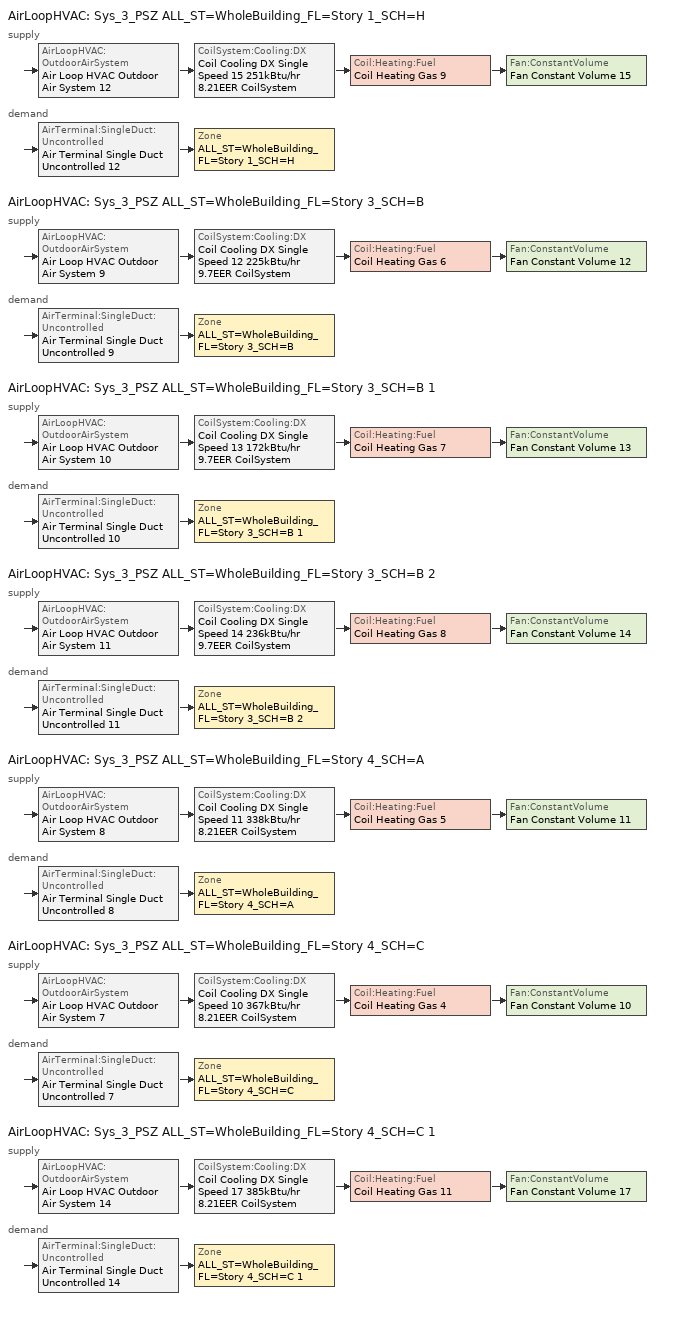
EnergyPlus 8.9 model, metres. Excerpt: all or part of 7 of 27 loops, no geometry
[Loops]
AirLoopHVAC 'Sys_3_PSZ ALL_ST=WholeBuilding_FL=Story 1_SCH=H'
 supply: AirLoopHVAC:OutdoorAirSystem 'Air Loop HVAC Outdoor Air System 12' > CoilSystem:Cooling:DX 'Coil Cooling DX Single Speed 15 251kBtu/hr 8.21EER CoilSystem' > Coil:Heating:Fuel 'Coil Heating Gas 9' > Fan:ConstantVolume 'Fan Constant Volume 15'
 demand: AirTerminal:SingleDuct:Uncontrolled 'Air Terminal Single Duct Uncontrolled 12' > Zone 'ALL_ST=WholeBuilding_FL=Story 1_SCH=H'
AirLoopHVAC 'Sys_3_PSZ ALL_ST=WholeBuilding_FL=Story 3_SCH=B'
 supply: AirLoopHVAC:OutdoorAirSystem 'Air Loop HVAC Outdoor Air System 9' > CoilSystem:Cooling:DX 'Coil Cooling DX Single Speed 12 225kBtu/hr 9.7EER CoilSystem' > Coil:Heating:Fuel 'Coil Heating Gas 6' > Fan:ConstantVolume 'Fan Constant Volume 12'
 demand: AirTerminal:SingleDuct:Uncontrolled 'Air Terminal Single Duct Uncontrolled 9' > Zone 'ALL_ST=WholeBuilding_FL=Story 3_SCH=B'
AirLoopHVAC 'Sys_3_PSZ ALL_ST=WholeBuilding_FL=Story 3_SCH=B 1'
 supply: AirLoopHVAC:OutdoorAirSystem 'Air Loop HVAC Outdoor Air System 10' > CoilSystem:Cooling:DX 'Coil Cooling DX Single Speed 13 172kBtu/hr 9.7EER CoilSystem' > Coil:Heating:Fuel 'Coil Heating Gas 7' > Fan:ConstantVolume 'Fan Constant Volume 13'
 demand: AirTerminal:SingleDuct:Uncontrolled 'Air Terminal Single Duct Uncontrolled 10' > Zone 'ALL_ST=WholeBuilding_FL=Story 3_SCH=B 1'
AirLoopHVAC 'Sys_3_PSZ ALL_ST=WholeBuilding_FL=Story 3_SCH=B 2'
 supply: AirLoopHVAC:OutdoorAirSystem 'Air Loop HVAC Outdoor Air System 11' > CoilSystem:Cooling:DX 'Coil Cooling DX Single Speed 14 236kBtu/hr 9.7EER CoilSystem' > Coil:Heating:Fuel 'Coil Heating Gas 8' > Fan:ConstantVolume 'Fan Constant Volume 14'
 demand: AirTerminal:SingleDuct:Uncontrolled 'Air Terminal Single Duct Uncontrolled 11' > Zone 'ALL_ST=WholeBuilding_FL=Story 3_SCH=B 2'
AirLoopHVAC 'Sys_3_PSZ ALL_ST=WholeBuilding_FL=Story 4_SCH=A'
 supply: AirLoopHVAC:OutdoorAirSystem 'Air Loop HVAC Outdoor Air System 8' > CoilSystem:Cooling:DX 'Coil Cooling DX Single Speed 11 338kBtu/hr 8.21EER CoilSystem' > Coil:Heating:Fuel 'Coil Heating Gas 5' > Fan:ConstantVolume 'Fan Constant Volume 11'
 demand: AirTerminal:SingleDuct:Uncontrolled 'Air Terminal Single Duct Uncontrolled 8' > Zone 'ALL_ST=WholeBuilding_FL=Story 4_SCH=A'
AirLoopHVAC 'Sys_3_PSZ ALL_ST=WholeBuilding_FL=Story 4_SCH=C'
 supply: AirLoopHVAC:OutdoorAirSystem 'Air Loop HVAC Outdoor Air System 7' > CoilSystem:Cooling:DX 'Coil Cooling DX Single Speed 10 367kBtu/hr 8.21EER CoilSystem' > Coil:Heating:Fuel 'Coil Heating Gas 4' > Fan:ConstantVolume 'Fan Constant Volume 10'
 demand: AirTerminal:SingleDuct:Uncontrolled 'Air Terminal Single Duct Uncontrolled 7' > Zone 'ALL_ST=WholeBuilding_FL=Story 4_SCH=C'
AirLoopHVAC 'Sys_3_PSZ ALL_ST=WholeBuilding_FL=Story 4_SCH=C 1'
 supply: AirLoopHVAC:OutdoorAirSystem 'Air Loop HVAC Outdoor Air System 14' > CoilSystem:Cooling:DX 'Coil Cooling DX Single Speed 17 385kBtu/hr 8.21EER CoilSystem' > Coil:Heating:Fuel 'Coil Heating Gas 11' > Fan:ConstantVolume 'Fan Constant Volume 17'
 demand: AirTerminal:SingleDuct:Uncontrolled 'Air Terminal Single Duct Uncontrolled 14' > Zone 'ALL_ST=WholeBuilding_FL=Story 4_SCH=C 1'
[ZoneControl:Thermostat] Control Object Type 1=ThermostatSetpoint:DualSetpoint
Name | Zone or ZoneList | Control Type Schedule | Control Name 1
ALL_ST=WholeBuilding_FL=Story 1_SCH=H Thermostat | ALL_ST=WholeBuilding_FL=Story 1_SCH=H | ALL_ST=WholeBuilding_FL=Story 1_SCH=H Thermostat Schedule | Hospital WholeBuilding Thermostat 3
ALL_ST=WholeBuilding_FL=Story 3_SCH=B Thermostat | ALL_ST=WholeBuilding_FL=Story 3_SCH=B | ALL_ST=WholeBuilding_FL=Story 3_SCH=B Thermostat Schedule | Dining - bar/lounge WholeBuilding Thermostat 3
ALL_ST=WholeBuilding_FL=Story 3_SCH=B 1 Thermostat | ALL_ST=WholeBuilding_FL=Story 3_SCH=B 1 | ALL_ST=WholeBuilding_FL=Story 3_SCH=B 1 Thermostat Schedule | Dining - cafeteria WholeBuilding Thermostat 3
ALL_ST=WholeBuilding_FL=Story 3_SCH=B 2 Thermostat | ALL_ST=WholeBuilding_FL=Story 3_SCH=B 2 | ALL_ST=WholeBuilding_FL=Story 3_SCH=B 2 Thermostat Schedule | Dining - family WholeBuilding Thermostat 3
ALL_ST=WholeBuilding_FL=Story 4_SCH=A Thermostat | ALL_ST=WholeBuilding_FL=Story 4_SCH=A | ALL_ST=WholeBuilding_FL=Story 4_SCH=A Thermostat Schedule | Courthouse WholeBuilding Thermostat 3
ALL_ST=WholeBuilding_FL=Story 4_SCH=C Thermostat | ALL_ST=WholeBuilding_FL=Story 4_SCH=C | ALL_ST=WholeBuilding_FL=Story 4_SCH=C Thermostat Schedule | Convention centre WholeBuilding Thermostat 3
ALL_ST=WholeBuilding_FL=Story 4_SCH=C 1 Thermostat | ALL_ST=WholeBuilding_FL=Story 4_SCH=C 1 | ALL_ST=WholeBuilding_FL=Story 4_SCH=C 1 Thermostat Schedule | Motion picture theatre WholeBuilding Thermostat 3
[ThermostatSetpoint:DualSetpoint]
Name | Heating Setpoint Temperature Schedule | Cooling Setpoint Temperature Schedule
Hospital WholeBuilding Thermostat 3 | NECB-H-Thermostat Setpoint-Heating | NECB-H-Thermostat Setpoint-Cooling
Dining - bar/lounge WholeBuilding Thermostat 3; Dining - cafeteria WholeBuilding Thermostat 3; Dining - family WholeBuilding Thermostat 3 | NECB-B-Thermostat Setpoint-Heating | NECB-B-Thermostat Setpoint-Cooling
Courthouse WholeBuilding Thermostat 3 | NECB-A-Thermostat Setpoint-Heating | NECB-A-Thermostat Setpoint-Cooling
Convention centre WholeBuilding Thermostat 3; Motion picture theatre WholeBuilding Thermostat 3 | NECB-C-Thermostat Setpoint-Heating | NECB-C-Thermostat Setpoint-Cooling
[Zone equipment]
ALL_ST=WholeBuilding_FL=Story 1_SCH=H: Air Terminal Single Duct Uncontrolled 12, Zone HVAC Baseboard Convective Water 12
ALL_ST=WholeBuilding_FL=Story 3_SCH=B: Air Terminal Single Duct Uncontrolled 9, Zone HVAC Baseboard Convective Water 9
ALL_ST=WholeBuilding_FL=Story 3_SCH=B 1: Air Terminal Single Duct Uncontrolled 10, Zone HVAC Baseboard Convective Water 10
ALL_ST=WholeBuilding_FL=Story 3_SCH=B 2: Air Terminal Single Duct Uncontrolled 11, Zone HVAC Baseboard Convective Water 11
ALL_ST=WholeBuilding_FL=Story 4_SCH=A: Air Terminal Single Duct Uncontrolled 8, Zone HVAC Baseboard Convective Water 8
ALL_ST=WholeBuilding_FL=Story 4_SCH=C: Air Terminal Single Duct Uncontrolled 7, Zone HVAC Baseboard Convective Water 7
ALL_ST=WholeBuilding_FL=Story 4_SCH=C 1: Air Terminal Single Duct Uncontrolled 14, Zone HVAC Baseboard Convective Water 14
[Sizing:Zone] Zone Cooling Design Supply Air Temperature Input Method=SupplyAirTemperature; Zone Cooling Design Supply Air Temperature {C}=13; Zone Cooling Design Supply Air Temperature Difference {deltaC}=11.11; Zone Heating Design Supply Air Temperature Input Method=SupplyAirTemperature; Zone Heating Design Supply Air Temperature {C}=43; Zone Heating Design Supply Air Temperature Difference {deltaC}=11.11; Zone Cooling Design Supply Air Humidity Ratio {kgWater/kgDryAir}=0.0085; Zone Heating Design Supply Air Humidity Ratio {kgWater/kgDryAir}=0.008; Zone Heating Sizing Factor=1.3; Zone Cooling Sizing Factor=1.1; Cooling Design Air Flow Method=DesignDay; Cooling Design Air Flow Rate {m3/s}=0; Cooling Minimum Air Flow per Zone Floor Area {m3/s-m2}=0.000762; Cooling Minimum Air Flow {m3/s}=0; Cooling Minimum Air Flow Fraction=0; Heating Design Air Flow Method=DesignDay; Heating Design Air Flow Rate {m3/s}=0; Heating Maximum Air Flow per Zone Floor Area {m3/s-m2}=0.002032; Heating Maximum Air Flow {m3/s}=0.141576; Heating Maximum Air Flow Fraction=0.3; Account for Dedicated Outdoor Air System=No
Name | Design Specification Outdoor Air Object | Design Specification Zone Air Distribution Object
ALL_ST=WholeBuilding_FL=Story 1_SCH=H | Hospital WholeBuilding Ventilation | ALL_ST=WholeBuilding_FL=Story 1_SCH=H Design Spec Zone Air Dist
ALL_ST=WholeBuilding_FL=Story 3_SCH=B | Dining - bar/lounge WholeBuilding Ventilation | ALL_ST=WholeBuilding_FL=Story 3_SCH=B Design Spec Zone Air Dist
ALL_ST=WholeBuilding_FL=Story 3_SCH=B 1 | Dining - cafeteria WholeBuilding Ventilation | ALL_ST=WholeBuilding_FL=Story 3_SCH=B 1 Design Spec Zone Air Dist
ALL_ST=WholeBuilding_FL=Story 3_SCH=B 2 | Dining - family WholeBuilding Ventilation | ALL_ST=WholeBuilding_FL=Story 3_SCH=B 2 Design Spec Zone Air Dist
ALL_ST=WholeBuilding_FL=Story 4_SCH=A | Courthouse WholeBuilding Ventilation | ALL_ST=WholeBuilding_FL=Story 4_SCH=A Design Spec Zone Air Dist
ALL_ST=WholeBuilding_FL=Story 4_SCH=C | Convention centre WholeBuilding Ventilation | ALL_ST=WholeBuilding_FL=Story 4_SCH=C Design Spec Zone Air Dist
ALL_ST=WholeBuilding_FL=Story 4_SCH=C 1 | Motion picture theatre WholeBuilding Ventilation | ALL_ST=WholeBuilding_FL=Story 4_SCH=C 1 Design Spec Zone Air Dist
[DesignSpecification:ZoneAirDistribution] Zone Air Distribution Effectiveness in Cooling Mode=1; Zone Air Distribution Effectiveness in Heating Mode=1
ALL_ST=WholeBuilding_FL=Story 1_SCH=H Design Spec Zone Air Dist; ALL_ST=WholeBuilding_FL=Story 3_SCH=B Design Spec Zone Air Dist; ALL_ST=WholeBuilding_FL=Story 3_SCH=B 1 Design Spec Zone Air Dist; ALL_ST=WholeBuilding_FL=Story 3_SCH=B 2 Design Spec Zone Air Dist; ALL_ST=WholeBuilding_FL=Story 4_SCH=A Design Spec Zone Air Dist; ALL_ST=WholeBuilding_FL=Story 4_SCH=C Design Spec Zone Air Dist; ALL_ST=WholeBuilding_FL=Story 4_SCH=C 1 Design Spec Zone Air Dist
[Controller:MechanicalVentilation] Demand Controlled Ventilation=No; System Outdoor Air Method=ZoneSum
Name | Availability Schedule | Zone Name 1 | Design Specification Outdoor Air Object Name 1 | Design Specification Zone Air Distribution Object Name 1
Controller Mechanical Ventilation 12 | Sys_3_PSZ ALL_ST=WholeBuilding_FL=Story 1_SCH=H Occ Sch | ALL_ST=WholeBuilding_FL=Story 1_SCH=H | Hospital WholeBuilding Ventilation | ALL_ST=WholeBuilding_FL=Story 1_SCH=H Design Spec Zone Air Dist
Controller Mechanical Ventilation 9 | Sys_3_PSZ ALL_ST=WholeBuilding_FL=Story 3_SCH=B Occ Sch | ALL_ST=WholeBuilding_FL=Story 3_SCH=B | Dining - bar/lounge WholeBuilding Ventilation | ALL_ST=WholeBuilding_FL=Story 3_SCH=B Design Spec Zone Air Dist
Controller Mechanical Ventilation 10 | Sys_3_PSZ ALL_ST=WholeBuilding_FL=Story 3_SCH=B 1 Occ Sch | ALL_ST=WholeBuilding_FL=Story 3_SCH=B 1 | Dining - cafeteria WholeBuilding Ventilation | ALL_ST=WholeBuilding_FL=Story 3_SCH=B 1 Design Spec Zone Air Dist
Controller Mechanical Ventilation 11 | Sys_3_PSZ ALL_ST=WholeBuilding_FL=Story 3_SCH=B 2 Occ Sch | ALL_ST=WholeBuilding_FL=Story 3_SCH=B 2 | Dining - family WholeBuilding Ventilation | ALL_ST=WholeBuilding_FL=Story 3_SCH=B 2 Design Spec Zone Air Dist
Controller Mechanical Ventilation 8 | Sys_3_PSZ ALL_ST=WholeBuilding_FL=Story 4_SCH=A Occ Sch | ALL_ST=WholeBuilding_FL=Story 4_SCH=A | Courthouse WholeBuilding Ventilation | ALL_ST=WholeBuilding_FL=Story 4_SCH=A Design Spec Zone Air Dist
Controller Mechanical Ventilation 7 | Sys_3_PSZ ALL_ST=WholeBuilding_FL=Story 4_SCH=C Occ Sch | ALL_ST=WholeBuilding_FL=Story 4_SCH=C | Convention centre WholeBuilding Ventilation | ALL_ST=WholeBuilding_FL=Story 4_SCH=C Design Spec Zone Air Dist
Controller Mechanical Ventilation 14 | Sys_3_PSZ ALL_ST=WholeBuilding_FL=Story 4_SCH=C 1 Occ Sch | ALL_ST=WholeBuilding_FL=Story 4_SCH=C 1 | Motion picture theatre WholeBuilding Ventilation | ALL_ST=WholeBuilding_FL=Story 4_SCH=C 1 Design Spec Zone Air Dist
[DesignSpecification:OutdoorAir] Outdoor Air Method=Sum; Outdoor Air Flow per Person {m3/s-person}=0; Outdoor Air Flow per Zone {m3/s}=0; Outdoor Air Flow Air Changes per Hour {1/hr}=0
Name | Outdoor Air Flow per Zone Floor Area {m3/s-m2}
Hospital WholeBuilding Ventilation | 0.002286
Dining - bar/lounge WholeBuilding Ventilation; Dining - cafeteria WholeBuilding Ventilation; Dining - family WholeBuilding Ventilation | 0.00127
Courthouse WholeBuilding Ventilation | 0.00046228
Convention centre WholeBuilding Ventilation | 0.00074676
Motion picture theatre WholeBuilding Ventilation | 0.00059944
[AirTerminal:SingleDuct:Uncontrolled] Availability Schedule=Always On Discrete; Maximum Air Flow Rate {m3/s}=AutoSize
Air Terminal Single Duct Uncontrolled 12; Air Terminal Single Duct Uncontrolled 9; Air Terminal Single Duct Uncontrolled 10; Air Terminal Single Duct Uncontrolled 11; Air Terminal Single Duct Uncontrolled 8; Air Terminal Single Duct Uncontrolled 7; Air Terminal Single Duct Uncontrolled 14
[Fan:ConstantVolume] Fan Total Efficiency=0.39975; Pressure Rise {Pa}=640; Maximum Flow Rate {m3/s}=AutoSize; Motor Efficiency=0.615; Motor In Airstream Fraction=1
Name | Availability Schedule
Fan Constant Volume 15 | Sys_3_PSZ ALL_ST=WholeBuilding_FL=Story 1_SCH=H Occ Sch
Fan Constant Volume 12 | Sys_3_PSZ ALL_ST=WholeBuilding_FL=Story 3_SCH=B Occ Sch
Fan Constant Volume 13 | Sys_3_PSZ ALL_ST=WholeBuilding_FL=Story 3_SCH=B 1 Occ Sch
Fan Constant Volume 14 | Sys_3_PSZ ALL_ST=WholeBuilding_FL=Story 3_SCH=B 2 Occ Sch
Fan Constant Volume 11 | Sys_3_PSZ ALL_ST=WholeBuilding_FL=Story 4_SCH=A Occ Sch
Fan Constant Volume 10 | Sys_3_PSZ ALL_ST=WholeBuilding_FL=Story 4_SCH=C Occ Sch
Fan Constant Volume 17 | Sys_3_PSZ ALL_ST=WholeBuilding_FL=Story 4_SCH=C 1 Occ Sch
[Coil:Cooling:DX:SingleSpeed] Availability Schedule=Always On Discrete; Gross Rated Total Cooling Capacity {W}=Autosize; Gross Rated Sensible Heat Ratio=Autosize; Rated Air Flow Rate {m3/s}=Autosize; Rated Evaporator Fan Power Per Volume Flow Rate {W/(m3/s)}=773.3; Total Cooling Capacity Function of Temperature Curve=DXCOOL-NECB2011-REF-CAPFT; Total Cooling Capacity Function of Flow Fraction Curve=DXCOOL-NECB2011-REF-CAPFFLOW; Energy Input Ratio Function of Temperature Curve=DXCOOL-NECB2011-REF-COOLEIRFT; Energy Input Ratio Function of Flow Fraction Curve=DXCOOL-NECB2011-REF-COOLEIRFFLOW; Part Load Fraction Correlation Curve=DXCOOL-NECB2011-REF-COOLPLFFPLR; Condenser Type=AirCooled; Evaporative Condenser Effectiveness=0; Evaporative Condenser Air Flow Rate {m3/s}=Autosize; Evaporative Condenser Pump Rated Power Consumption {W}=Autosize; Crankcase Heater Capacity {W}=0; Maximum Outdoor Dry-Bulb Temperature for Crankcase Heater Operation {C}=0; Basin Heater Capacity {W/K}=0; Basin Heater Setpoint Temperature {C}=10
Name | Gross Rated Cooling COP {W/W}
Coil Cooling DX Single Speed 15 251kBtu/hr 8.21EER | 2.93626
Coil Cooling DX Single Speed 12 225kBtu/hr 9.7EER | 3.44969
Coil Cooling DX Single Speed 13 172kBtu/hr 9.7EER | 3.40944
Coil Cooling DX Single Speed 14 236kBtu/hr 9.7EER | 3.45843
Coil Cooling DX Single Speed 11 338kBtu/hr 8.21EER | 2.99281
Coil Cooling DX Single Speed 10 367kBtu/hr 8.21EER | 3.01106
Coil Cooling DX Single Speed 17 385kBtu/hr 8.21EER | 3.02301
[AirLoopHVAC] Design Supply Air Flow Rate {m3/s}=AutoSize
Sys_3_PSZ ALL_ST=WholeBuilding_FL=Story 1_SCH=H; Sys_3_PSZ ALL_ST=WholeBuilding_FL=Story 3_SCH=B; Sys_3_PSZ ALL_ST=WholeBuilding_FL=Story 3_SCH=B 1; Sys_3_PSZ ALL_ST=WholeBuilding_FL=Story 3_SCH=B 2; Sys_3_PSZ ALL_ST=WholeBuilding_FL=Story 4_SCH=A; Sys_3_PSZ ALL_ST=WholeBuilding_FL=Story 4_SCH=C; Sys_3_PSZ ALL_ST=WholeBuilding_FL=Story 4_SCH=C 1
[Sizing:System] Type of Load to Size On=Sensible; Design Outdoor Air Flow Rate {m3/s}=Autosize; Central Heating Maximum System Air Flow Ratio=1; Preheat Design Temperature {C}=7; Preheat Design Humidity Ratio {kgWater/kgDryAir}=0.008; Precool Design Temperature {C}=13; Precool Design Humidity Ratio {kgWater/kgDryAir}=0.008; Central Cooling Design Supply Air Temperature {C}=13; Central Heating Design Supply Air Temperature {C}=43; Type of Zone Sum to Use=NonCoincident; 100% Outdoor Air in Cooling=No; 100% Outdoor Air in Heating=No; Central Cooling Design Supply Air Humidity Ratio {kgWater/kgDryAir}=0.0085; Central Heating Design Supply Air Humidity Ratio {kgWater/kgDryAir}=0.008; Cooling Supply Air Flow Rate Method=DesignDay; Cooling Supply Air Flow Rate {m3/s}=0; Cooling Supply Air Flow Rate Per Floor Area {m3/s-m2}=0.00996765; Cooling Fraction of Autosized Cooling Supply Air Flow Rate=1; Cooling Supply Air Flow Rate Per Unit Cooling Capacity {m3/s-W}=3.94755e-05; Heating Supply Air Flow Rate Method=DesignDay; Heating Supply Air Flow Rate {m3/s}=0; Heating Supply Air Flow Rate Per Floor Area {m3/s-m2}=0.00996765; Heating Fraction of Autosized Heating Supply Air Flow Rate=1; Heating Fraction of Autosized Cooling Supply Air Flow Rate=1; Heating Supply Air Flow Rate Per Unit Heating Capacity {m3/s-W}=3.15882e-05; System Outdoor Air Method=ZoneSum; Zone Maximum Outdoor Air Fraction=1; Cooling Design Capacity Method=CoolingDesignCapacity; Cooling Design Capacity {W}=Autosize; Cooling Design Capacity Per Floor Area {W/m2}=234.7; Fraction of Autosized Cooling Design Capacity=1; Heating Design Capacity Method=HeatingDesignCapacity; Heating Design Capacity {W}=Autosize; Heating Design Capacity Per Floor Area {W/m2}=157; Fraction of Autosized Heating Design Capacity=1; Central Cooling Capacity Control Method=OnOff
Sys_3_PSZ ALL_ST=WholeBuilding_FL=Story 1_SCH=H; Sys_3_PSZ ALL_ST=WholeBuilding_FL=Story 3_SCH=B; Sys_3_PSZ ALL_ST=WholeBuilding_FL=Story 3_SCH=B 1; Sys_3_PSZ ALL_ST=WholeBuilding_FL=Story 3_SCH=B 2; Sys_3_PSZ ALL_ST=WholeBuilding_FL=Story 4_SCH=A; Sys_3_PSZ ALL_ST=WholeBuilding_FL=Story 4_SCH=C; Sys_3_PSZ ALL_ST=WholeBuilding_FL=Story 4_SCH=C 1
[Controller:OutdoorAir] Minimum Outdoor Air Flow Rate {m3/s}=Autosize; Maximum Outdoor Air Flow Rate {m3/s}=Autosize; Economizer Control Type=DifferentialEnthalpy; Economizer Control Action Type=ModulateFlow; Lockout Type=NoLockout; Minimum Limit Type=FixedMinimum; High Humidity Control=No; Control High Indoor Humidity Based on Outdoor Humidity Ratio=Yes
Name | Minimum Outdoor Air Schedule | Mechanical Ventilation Controller | Heat Recovery Bypass Control Type
Controller Outdoor Air 12 | Sys_3_PSZ ALL_ST=WholeBuilding_FL=Story 1_SCH=H Occ Sch | Controller Mechanical Ventilation 12 | BypassWhenOAFlowGreaterThanMinimum
Controller Outdoor Air 9 | Sys_3_PSZ ALL_ST=WholeBuilding_FL=Story 3_SCH=B Occ Sch | Controller Mechanical Ventilation 9 | BypassWhenOAFlowGreaterThanMinimum
Controller Outdoor Air 10 | Sys_3_PSZ ALL_ST=WholeBuilding_FL=Story 3_SCH=B 1 Occ Sch | Controller Mechanical Ventilation 10 | BypassWhenOAFlowGreaterThanMinimum
Controller Outdoor Air 11 | Sys_3_PSZ ALL_ST=WholeBuilding_FL=Story 3_SCH=B 2 Occ Sch | Controller Mechanical Ventilation 11 | BypassWhenOAFlowGreaterThanMinimum
Controller Outdoor Air 8 | Sys_3_PSZ ALL_ST=WholeBuilding_FL=Story 4_SCH=A Occ Sch | Controller Mechanical Ventilation 8 | BypassWhenWithinEconomizerLimits
Controller Outdoor Air 7 | Sys_3_PSZ ALL_ST=WholeBuilding_FL=Story 4_SCH=C Occ Sch | Controller Mechanical Ventilation 7 | BypassWhenWithinEconomizerLimits
Controller Outdoor Air 14 | Sys_3_PSZ ALL_ST=WholeBuilding_FL=Story 4_SCH=C 1 Occ Sch | Controller Mechanical Ventilation 14 | BypassWhenWithinEconomizerLimits
[SetpointManager:MixedAir] Control Variable=Temperature
Node 197 OS Default SPM; Node 196 OS Default SPM; Node 195 OS Default SPM; Node 158 OS Default SPM; Node 157 OS Default SPM; Node 156 OS Default SPM; Node 171 OS Default SPM; Node 170 OS Default SPM; Node 169 OS Default SPM; Node 184 OS Default SPM; Node 183 OS Default SPM; Node 182 OS Default SPM; Node 145 OS Default SPM; Node 144 OS Default SPM; Node 143 OS Default SPM; Node 132 OS Default SPM; Node 131 OS Default SPM; Node 130 OS Default SPM; Node 223 OS Default SPM; Node 222 OS Default SPM; Node 221 OS Default SPM
[CoilSystem:Cooling:DX] Availability Schedule=Always On Discrete
Name | Cooling Coil
Coil Cooling DX Single Speed 15 251kBtu/hr 8.21EER CoilSystem | Coil Cooling DX Single Speed 15 251kBtu/hr 8.21EER
Coil Cooling DX Single Speed 12 225kBtu/hr 9.7EER CoilSystem | Coil Cooling DX Single Speed 12 225kBtu/hr 9.7EER
Coil Cooling DX Single Speed 13 172kBtu/hr 9.7EER CoilSystem | Coil Cooling DX Single Speed 13 172kBtu/hr 9.7EER
Coil Cooling DX Single Speed 14 236kBtu/hr 9.7EER CoilSystem | Coil Cooling DX Single Speed 14 236kBtu/hr 9.7EER
Coil Cooling DX Single Speed 11 338kBtu/hr 8.21EER CoilSystem | Coil Cooling DX Single Speed 11 338kBtu/hr 8.21EER
Coil Cooling DX Single Speed 10 367kBtu/hr 8.21EER CoilSystem | Coil Cooling DX Single Speed 10 367kBtu/hr 8.21EER
Coil Cooling DX Single Speed 17 385kBtu/hr 8.21EER CoilSystem | Coil Cooling DX Single Speed 17 385kBtu/hr 8.21EER
[Coil:Heating:Fuel] Availability Schedule=Always On Discrete; Fuel Type=NaturalGas; Burner Efficiency=0.81; Nominal Capacity {W}=AutoSize; Parasitic Electric Load {W}=0; Part Load Fraction Correlation Curve=FURNACE-EFFPLR-NECB2011; Parasitic Fuel Load {W}=0
Coil Heating Gas 9; Coil Heating Gas 6; Coil Heating Gas 7; Coil Heating Gas 8; Coil Heating Gas 5; Coil Heating Gas 4; Coil Heating Gas 11
[SetpointManager:SingleZone:Reheat] Control Variable=Temperature; Minimum Supply Air Temperature {C}=13; Maximum Supply Air Temperature {C}=43
Name | Control Zone
Setpoint Manager Single Zone Reheat 9 | ALL_ST=WholeBuilding_FL=Story 1_SCH=H
Setpoint Manager Single Zone Reheat 6 | ALL_ST=WholeBuilding_FL=Story 3_SCH=B
Setpoint Manager Single Zone Reheat 7 | ALL_ST=WholeBuilding_FL=Story 3_SCH=B 1
Setpoint Manager Single Zone Reheat 8 | ALL_ST=WholeBuilding_FL=Story 3_SCH=B 2
Setpoint Manager Single Zone Reheat 5 | ALL_ST=WholeBuilding_FL=Story 4_SCH=A
Setpoint Manager Single Zone Reheat 4 | ALL_ST=WholeBuilding_FL=Story 4_SCH=C
Setpoint Manager Single Zone Reheat 11 | ALL_ST=WholeBuilding_FL=Story 4_SCH=C 1
[HeatExchanger:AirToAir:SensibleAndLatent] Availability Schedule=Always On Discrete; Nominal Supply Air Flow Rate {m3/s}=Autosize; Sensible Effectiveness at 100% Heating Air Flow=0.5; Latent Effectiveness at 100% Heating Air Flow=0.5; Sensible Effectiveness at 75% Heating Air Flow=0.5; Latent Effectiveness at 75% Heating Air Flow=0.5; Sensible Effectiveness at 100% Cooling Air Flow=0.5; Latent Effectiveness at 100% Cooling Air Flow=0.5; Sensible Effectiveness at 75% Cooling Air Flow=0.5; Latent Effectiveness at 75% Cooling Air Flow=0.5; Supply Air Outlet Temperature Control=Yes; Heat Exchanger Type=Rotary; Frost Control Type=ExhaustOnly; Threshold Temperature {C}=-23.3; Initial Defrost Time Fraction=0.167; Rate of Defrost Time Fraction Increase {1/K}=1.44; Economizer Lockout=Yes
Name | Nominal Electric Power {W}
Sys_3_PSZ ALL_ST=WholeBuilding_FL=Story 1_SCH=H ERV | 3125.38
Sys_3_PSZ ALL_ST=WholeBuilding_FL=Story 3_SCH=B ERV | 2328.06
Sys_3_PSZ ALL_ST=WholeBuilding_FL=Story 3_SCH=B 1 ERV; Sys_3_PSZ ALL_ST=WholeBuilding_FL=Story 3_SCH=B 2 ERV | 1758.55
[SetpointManager:OutdoorAirPretreat] Control Variable=Temperature; Minimum Setpoint Temperature {C}=-99; Maximum Setpoint Temperature {C}=99; Minimum Setpoint Humidity Ratio {kgWater/kgDryAir}=1e-05; Maximum Setpoint Humidity Ratio {kgWater/kgDryAir}=1
Setpoint Manager Outdoor Air Pretreat 2; Setpoint Manager Outdoor Air Pretreat 3; Setpoint Manager Outdoor Air Pretreat 4; Setpoint Manager Outdoor Air Pretreat 5
[Schedule:Compact]
ALL_ST=WholeBuilding_FL=Story 1_SCH=H Thermostat Schedule; ALL_ST=WholeBuilding_FL=Story 3_SCH=B Thermostat Schedule; ALL_ST=WholeBuilding_FL=Story 3_SCH=B 1 Thermostat Schedule; ALL_ST=WholeBuilding_FL=Story 3_SCH=B 2 Thermostat Schedule; ALL_ST=WholeBuilding_FL=Story 4_SCH=A Thermostat Schedule; ALL_ST=WholeBuilding_FL=Story 4_SCH=C Thermostat Schedule; ALL_ST=WholeBuilding_FL=Story 4_SCH=C 1 Thermostat Schedule: Through: 12/31, For: AllDays, Until: 24:00, 4
[Schedule:Day:Interval]
NECB-A-Thermostat Setpoint-Heating Sun|Hol Day; NECB-A-Thermostat Setpoint-Heating Sat Day: No, 24:00, 18
NECB-A-Thermostat Setpoint-Heating Default|Wkdy Day; NECB-A-Thermostat Setpoint-Heating Default: No, 06:00, 18, 07:00, 20, 21:00, 22, 24:00, 18
NECB-A-Thermostat Setpoint-Cooling Sun|Hol Day; NECB-A-Thermostat Setpoint-Cooling Sat Day: No, 24:00, 35
NECB-A-Thermostat Setpoint-Cooling Default|Wkdy Day; NECB-A-Thermostat Setpoint-Cooling Default: No, 06:00, 35, 21:00, 24, 24:00, 35
NECB-B-Thermostat Setpoint-Heating Sun|Hol Day: No, 01:00, 18, 02:00, 22, 09:00, 18, 10:00, 20, 23:00, 22, 24:00, 18
NECB-B-Thermostat Setpoint-Heating Default|Wkdy Day; NECB-B-Thermostat Setpoint-Heating Sat Day; NECB-B-Thermostat Setpoint-Heating Default: No, 02:00, 22, 08:00, 18, 09:00, 20, 24:00, 22
NECB-B-Thermostat Setpoint-Cooling Sun|Hol Day: No, 09:00, 35, 23:00, 24, 24:00, 35
NECB-B-Thermostat Setpoint-Cooling Default|Wkdy Day; NECB-B-Thermostat Setpoint-Cooling Sat Day; NECB-B-Thermostat Setpoint-Cooling Default: No, 01:00, 24, 08:00, 35, 24:00, 24
NECB-C-Thermostat Setpoint-Heating Sun|Hol Day: No, 09:00, 18, 10:00, 20, 19:00, 22, 24:00, 18
NECB-C-Thermostat Setpoint-Heating Default|Wkdy Day; NECB-C-Thermostat Setpoint-Heating Sat Day; NECB-C-Thermostat Setpoint-Heating Default: No, 07:00, 18, 08:00, 20, 21:00, 22, 24:00, 18
NECB-C-Thermostat Setpoint-Cooling Sun|Hol Day: No, 09:00, 35, 19:00, 24, 24:00, 35
NECB-C-Thermostat Setpoint-Cooling Default|Wkdy Day; NECB-C-Thermostat Setpoint-Cooling Sat Day; NECB-C-Thermostat Setpoint-Cooling Default: No, 07:00, 35, 21:00, 24, 24:00, 35
NECB-H-Thermostat Setpoint-Heating Sun|Hol Day; NECB-H-Thermostat Setpoint-Heating Default|Wkdy Day; NECB-H-Thermostat Setpoint-Heating Sat Day; NECB-H-Thermostat Setpoint-Heating Default: No, 01:00, 22, 07:00, 18, 08:00, 20, 24:00, 22
NECB-H-Thermostat Setpoint-Cooling Sun|Hol Day; NECB-H-Thermostat Setpoint-Cooling Default|Wkdy Day; NECB-H-Thermostat Setpoint-Cooling Sat Day; NECB-H-Thermostat Setpoint-Cooling Default: No, 24:00, 24
Sys_3_PSZ ALL_ST=WholeBuilding_FL=Story 1_SCH=H Occ Sch Sunday; Sys_3_PSZ ALL_ST=WholeBuilding_FL=Story 1_SCH=H Occ Sch Monday; Sys_3_PSZ ALL_ST=WholeBuilding_FL=Story 1_SCH=H Occ Sch Tuesday; Sys_3_PSZ ALL_ST=WholeBuilding_FL=Story 1_SCH=H Occ Sch Wednesday; Sys_3_PSZ ALL_ST=WholeBuilding_FL=Story 1_SCH=H Occ Sch Thursday; Sys_3_PSZ ALL_ST=WholeBuilding_FL=Story 1_SCH=H Occ Sch Friday; Sys_3_PSZ ALL_ST=WholeBuilding_FL=Story 1_SCH=H Occ Sch Saturday; Sys_3_PSZ ALL_ST=WholeBuilding_FL=Story 1_SCH=H Occ Sch Default; Sys_3_PSZ ALL_ST=WholeBuilding_FL=Story 1_SCH=H Occ Sch Summer Design Day; Sys_3_PSZ ALL_ST=WholeBuilding_FL=Story 1_SCH=H Occ Sch Winter Design Day; Sys_3_PSZ ALL_ST=WholeBuilding_FL=Story 3_SCH=B Occ Sch Default; Sys_3_PSZ ALL_ST=WholeBuilding_FL=Story 3_SCH=B Occ Sch Summer Design Day; Sys_3_PSZ ALL_ST=WholeBuilding_FL=Story 3_SCH=B Occ Sch Winter Design Day; Sys_3_PSZ ALL_ST=WholeBuilding_FL=Story 3_SCH=B 1 Occ Sch Default; Sys_3_PSZ ALL_ST=WholeBuilding_FL=Story 3_SCH=B 1 Occ Sch Summer Design Day; Sys_3_PSZ ALL_ST=WholeBuilding_FL=Story 3_SCH=B 1 Occ Sch Winter Design Day; Sys_3_PSZ ALL_ST=WholeBuilding_FL=Story 3_SCH=B 2 Occ Sch Default; Sys_3_PSZ ALL_ST=WholeBuilding_FL=Story 3_SCH=B 2 Occ Sch Summer Design Day; Sys_3_PSZ ALL_ST=WholeBuilding_FL=Story 3_SCH=B 2 Occ Sch Winter Design Day; Sys_3_PSZ ALL_ST=WholeBuilding_FL=Story 4_SCH=A Occ Sch Default; Sys_3_PSZ ALL_ST=WholeBuilding_FL=Story 4_SCH=A Occ Sch Summer Design Day; Sys_3_PSZ ALL_ST=WholeBuilding_FL=Story 4_SCH=A Occ Sch Winter Design Day; Sys_3_PSZ ALL_ST=WholeBuilding_FL=Story 4_SCH=C Occ Sch Default; Sys_3_PSZ ALL_ST=WholeBuilding_FL=Story 4_SCH=C Occ Sch Summer Design Day; Sys_3_PSZ ALL_ST=WholeBuilding_FL=Story 4_SCH=C Occ Sch Winter Design Day; Sys_3_PSZ ALL_ST=WholeBuilding_FL=Story 4_SCH=C 1 Occ Sch Default; Sys_3_PSZ ALL_ST=WholeBuilding_FL=Story 4_SCH=C 1 Occ Sch Summer Design Day; Sys_3_PSZ ALL_ST=WholeBuilding_FL=Story 4_SCH=C 1 Occ Sch Winter Design Day: No, 24:00, 1
Sys_3_PSZ ALL_ST=WholeBuilding_FL=Story 3_SCH=B Occ Sch Sunday; Sys_3_PSZ ALL_ST=WholeBuilding_FL=Story 3_SCH=B 1 Occ Sch Sunday; Sys_3_PSZ ALL_ST=WholeBuilding_FL=Story 3_SCH=B 2 Occ Sch Sunday: No, 01:00, 0, 02:00, 1, 11:00, 0, 23:00, 1, 24:00, 0
Sys_3_PSZ ALL_ST=WholeBuilding_FL=Story 3_SCH=B Occ Sch Monday; Sys_3_PSZ ALL_ST=WholeBuilding_FL=Story 3_SCH=B Occ Sch Tuesday; Sys_3_PSZ ALL_ST=WholeBuilding_FL=Story 3_SCH=B Occ Sch Wednesday; Sys_3_PSZ ALL_ST=WholeBuilding_FL=Story 3_SCH=B Occ Sch Thursday; Sys_3_PSZ ALL_ST=WholeBuilding_FL=Story 3_SCH=B Occ Sch Friday; Sys_3_PSZ ALL_ST=WholeBuilding_FL=Story 3_SCH=B 1 Occ Sch Monday; Sys_3_PSZ ALL_ST=WholeBuilding_FL=Story 3_SCH=B 1 Occ Sch Tuesday; Sys_3_PSZ ALL_ST=WholeBuilding_FL=Story 3_SCH=B 1 Occ Sch Wednesday; Sys_3_PSZ ALL_ST=WholeBuilding_FL=Story 3_SCH=B 1 Occ Sch Thursday; Sys_3_PSZ ALL_ST=WholeBuilding_FL=Story 3_SCH=B 1 Occ Sch Friday; Sys_3_PSZ ALL_ST=WholeBuilding_FL=Story 3_SCH=B 2 Occ Sch Monday; Sys_3_PSZ ALL_ST=WholeBuilding_FL=Story 3_SCH=B 2 Occ Sch Tuesday; Sys_3_PSZ ALL_ST=WholeBuilding_FL=Story 3_SCH=B 2 Occ Sch Wednesday; Sys_3_PSZ ALL_ST=WholeBuilding_FL=Story 3_SCH=B 2 Occ Sch Thursday; Sys_3_PSZ ALL_ST=WholeBuilding_FL=Story 3_SCH=B 2 Occ Sch Friday: No, 01:00, 1, 10:00, 0, 24:00, 1
Sys_3_PSZ ALL_ST=WholeBuilding_FL=Story 3_SCH=B Occ Sch Saturday; Sys_3_PSZ ALL_ST=WholeBuilding_FL=Story 3_SCH=B 1 Occ Sch Saturday; Sys_3_PSZ ALL_ST=WholeBuilding_FL=Story 3_SCH=B 2 Occ Sch Saturday: No, 02:00, 1, 10:00, 0, 24:00, 1
Sys_3_PSZ ALL_ST=WholeBuilding_FL=Story 4_SCH=A Occ Sch Sunday; Sys_3_PSZ ALL_ST=WholeBuilding_FL=Story 4_SCH=A Occ Sch Saturday: No, 24:00, 0
Sys_3_PSZ ALL_ST=WholeBuilding_FL=Story 4_SCH=A Occ Sch Monday; Sys_3_PSZ ALL_ST=WholeBuilding_FL=Story 4_SCH=A Occ Sch Tuesday; Sys_3_PSZ ALL_ST=WholeBuilding_FL=Story 4_SCH=A Occ Sch Wednesday; Sys_3_PSZ ALL_ST=WholeBuilding_FL=Story 4_SCH=A Occ Sch Thursday; Sys_3_PSZ ALL_ST=WholeBuilding_FL=Story 4_SCH=A Occ Sch Friday: No, 08:00, 0, 19:00, 1, 24:00, 0
Sys_3_PSZ ALL_ST=WholeBuilding_FL=Story 4_SCH=C Occ Sch Sunday; Sys_3_PSZ ALL_ST=WholeBuilding_FL=Story 4_SCH=C 1 Occ Sch Sunday: No, 11:00, 0, 19:00, 1, 24:00, 0
Sys_3_PSZ ALL_ST=WholeBuilding_FL=Story 4_SCH=C Occ Sch Monday; Sys_3_PSZ ALL_ST=WholeBuilding_FL=Story 4_SCH=C Occ Sch Tuesday; Sys_3_PSZ ALL_ST=WholeBuilding_FL=Story 4_SCH=C Occ Sch Wednesday; Sys_3_PSZ ALL_ST=WholeBuilding_FL=Story 4_SCH=C Occ Sch Thursday; Sys_3_PSZ ALL_ST=WholeBuilding_FL=Story 4_SCH=C Occ Sch Friday; Sys_3_PSZ ALL_ST=WholeBuilding_FL=Story 4_SCH=C Occ Sch Saturday; Sys_3_PSZ ALL_ST=WholeBuilding_FL=Story 4_SCH=C 1 Occ Sch Monday; Sys_3_PSZ ALL_ST=WholeBuilding_FL=Story 4_SCH=C 1 Occ Sch Tuesday; Sys_3_PSZ ALL_ST=WholeBuilding_FL=Story 4_SCH=C 1 Occ Sch Wednesday; Sys_3_PSZ ALL_ST=WholeBuilding_FL=Story 4_SCH=C 1 Occ Sch Thursday; Sys_3_PSZ ALL_ST=WholeBuilding_FL=Story 4_SCH=C 1 Occ Sch Friday; Sys_3_PSZ ALL_ST=WholeBuilding_FL=Story 4_SCH=C 1 Occ Sch Saturday: No, 09:00, 0, 21:00, 1, 24:00, 0
[Schedule:Week:Daily]
NECB-A-Thermostat Setpoint-Heating Week Rule - Jan1-Dec31: NECB-A-Thermostat Setpoint-Heating Sun|Hol Day, NECB-A-Thermostat Setpoint-Heating Default|Wkdy Day, NECB-A-Thermostat Setpoint-Heating Default|Wkdy Day, NECB-A-Thermostat Setpoint-Heating Default|Wkdy Day, NECB-A-Thermostat Setpoint-Heating Default|Wkdy Day, NECB-A-Thermostat Setpoint-Heating Default|Wkdy Day, NECB-A-Thermostat Setpoint-Heating Sat Day, NECB-A-Thermostat Setpoint-Heating Default, NECB-A-Thermostat Setpoint-Heating Default, NECB-A-Thermostat Setpoint-Heating Default, NECB-A-Thermostat Setpoint-Heating Default, NECB-A-Thermostat Setpoint-Heating Default
NECB-A-Thermostat Setpoint-Cooling Week Rule - Jan1-Dec31: NECB-A-Thermostat Setpoint-Cooling Sun|Hol Day, NECB-A-Thermostat Setpoint-Cooling Default|Wkdy Day, NECB-A-Thermostat Setpoint-Cooling Default|Wkdy Day, NECB-A-Thermostat Setpoint-Cooling Default|Wkdy Day, NECB-A-Thermostat Setpoint-Cooling Default|Wkdy Day, NECB-A-Thermostat Setpoint-Cooling Default|Wkdy Day, NECB-A-Thermostat Setpoint-Cooling Sat Day, NECB-A-Thermostat Setpoint-Cooling Default, NECB-A-Thermostat Setpoint-Cooling Default, NECB-A-Thermostat Setpoint-Cooling Default, NECB-A-Thermostat Setpoint-Cooling Default, NECB-A-Thermostat Setpoint-Cooling Default
NECB-B-Thermostat Setpoint-Heating Week Rule - Jan1-Dec31: NECB-B-Thermostat Setpoint-Heating Sun|Hol Day, NECB-B-Thermostat Setpoint-Heating Default|Wkdy Day, NECB-B-Thermostat Setpoint-Heating Default|Wkdy Day, NECB-B-Thermostat Setpoint-Heating Default|Wkdy Day, NECB-B-Thermostat Setpoint-Heating Default|Wkdy Day, NECB-B-Thermostat Setpoint-Heating Default|Wkdy Day, NECB-B-Thermostat Setpoint-Heating Sat Day, NECB-B-Thermostat Setpoint-Heating Default, NECB-B-Thermostat Setpoint-Heating Default, NECB-B-Thermostat Setpoint-Heating Default, NECB-B-Thermostat Setpoint-Heating Default, NECB-B-Thermostat Setpoint-Heating Default
NECB-B-Thermostat Setpoint-Cooling Week Rule - Jan1-Dec31: NECB-B-Thermostat Setpoint-Cooling Sun|Hol Day, NECB-B-Thermostat Setpoint-Cooling Default|Wkdy Day, NECB-B-Thermostat Setpoint-Cooling Default|Wkdy Day, NECB-B-Thermostat Setpoint-Cooling Default|Wkdy Day, NECB-B-Thermostat Setpoint-Cooling Default|Wkdy Day, NECB-B-Thermostat Setpoint-Cooling Default|Wkdy Day, NECB-B-Thermostat Setpoint-Cooling Sat Day, NECB-B-Thermostat Setpoint-Cooling Default, NECB-B-Thermostat Setpoint-Cooling Default, NECB-B-Thermostat Setpoint-Cooling Default, NECB-B-Thermostat Setpoint-Cooling Default, NECB-B-Thermostat Setpoint-Cooling Default
NECB-C-Thermostat Setpoint-Heating Week Rule - Jan1-Dec31: NECB-C-Thermostat Setpoint-Heating Sun|Hol Day, NECB-C-Thermostat Setpoint-Heating Default|Wkdy Day, NECB-C-Thermostat Setpoint-Heating Default|Wkdy Day, NECB-C-Thermostat Setpoint-Heating Default|Wkdy Day, NECB-C-Thermostat Setpoint-Heating Default|Wkdy Day, NECB-C-Thermostat Setpoint-Heating Default|Wkdy Day, NECB-C-Thermostat Setpoint-Heating Sat Day, NECB-C-Thermostat Setpoint-Heating Default, NECB-C-Thermostat Setpoint-Heating Default, NECB-C-Thermostat Setpoint-Heating Default, NECB-C-Thermostat Setpoint-Heating Default, NECB-C-Thermostat Setpoint-Heating Default
NECB-C-Thermostat Setpoint-Cooling Week Rule - Jan1-Dec31: NECB-C-Thermostat Setpoint-Cooling Sun|Hol Day, NECB-C-Thermostat Setpoint-Cooling Default|Wkdy Day, NECB-C-Thermostat Setpoint-Cooling Default|Wkdy Day, NECB-C-Thermostat Setpoint-Cooling Default|Wkdy Day, NECB-C-Thermostat Setpoint-Cooling Default|Wkdy Day, NECB-C-Thermostat Setpoint-Cooling Default|Wkdy Day, NECB-C-Thermostat Setpoint-Cooling Sat Day, NECB-C-Thermostat Setpoint-Cooling Default, NECB-C-Thermostat Setpoint-Cooling Default, NECB-C-Thermostat Setpoint-Cooling Default, NECB-C-Thermostat Setpoint-Cooling Default, NECB-C-Thermostat Setpoint-Cooling Default
NECB-H-Thermostat Setpoint-Heating Week Rule - Jan1-Dec31: NECB-H-Thermostat Setpoint-Heating Sun|Hol Day, NECB-H-Thermostat Setpoint-Heating Default|Wkdy Day, NECB-H-Thermostat Setpoint-Heating Default|Wkdy Day, NECB-H-Thermostat Setpoint-Heating Default|Wkdy Day, NECB-H-Thermostat Setpoint-Heating Default|Wkdy Day, NECB-H-Thermostat Setpoint-Heating Default|Wkdy Day, NECB-H-Thermostat Setpoint-Heating Sat Day, NECB-H-Thermostat Setpoint-Heating Default, NECB-H-Thermostat Setpoint-Heating Default, NECB-H-Thermostat Setpoint-Heating Default, NECB-H-Thermostat Setpoint-Heating Default, NECB-H-Thermostat Setpoint-Heating Default
NECB-H-Thermostat Setpoint-Cooling Week Rule - Jan1-Dec31: NECB-H-Thermostat Setpoint-Cooling Sun|Hol Day, NECB-H-Thermostat Setpoint-Cooling Default|Wkdy Day, NECB-H-Thermostat Setpoint-Cooling Default|Wkdy Day, NECB-H-Thermostat Setpoint-Cooling Default|Wkdy Day, NECB-H-Thermostat Setpoint-Cooling Default|Wkdy Day, NECB-H-Thermostat Setpoint-Cooling Default|Wkdy Day, NECB-H-Thermostat Setpoint-Cooling Sat Day, NECB-H-Thermostat Setpoint-Cooling Default, NECB-H-Thermostat Setpoint-Cooling Default, NECB-H-Thermostat Setpoint-Cooling Default, NECB-H-Thermostat Setpoint-Cooling Default, NECB-H-Thermostat Setpoint-Cooling Default
Sys_3_PSZ ALL_ST=WholeBuilding_FL=Story 1_SCH=H Occ Sch Week Rule - Jan1-Dec31: Sys_3_PSZ ALL_ST=WholeBuilding_FL=Story 1_SCH=H Occ Sch Sunday, Sys_3_PSZ ALL_ST=WholeBuilding_FL=Story 1_SCH=H Occ Sch Monday, Sys_3_PSZ ALL_ST=WholeBuilding_FL=Story 1_SCH=H Occ Sch Tuesday, Sys_3_PSZ ALL_ST=WholeBuilding_FL=Story 1_SCH=H Occ Sch Wednesday, Sys_3_PSZ ALL_ST=WholeBuilding_FL=Story 1_SCH=H Occ Sch Thursday, Sys_3_PSZ ALL_ST=WholeBuilding_FL=Story 1_SCH=H Occ Sch Friday, Sys_3_PSZ ALL_ST=WholeBuilding_FL=Story 1_SCH=H Occ Sch Saturday, Sys_3_PSZ ALL_ST=WholeBuilding_FL=Story 1_SCH=H Occ Sch Default, Sys_3_PSZ ALL_ST=WholeBuilding_FL=Story 1_SCH=H Occ Sch Summer Design Day, Sys_3_PSZ ALL_ST=WholeBuilding_FL=Story 1_SCH=H Occ Sch Winter Design Day, Sys_3_PSZ ALL_ST=WholeBuilding_FL=Story 1_SCH=H Occ Sch Default, Sys_3_PSZ ALL_ST=WholeBuilding_FL=Story 1_SCH=H Occ Sch Default
Sys_3_PSZ ALL_ST=WholeBuilding_FL=Story 3_SCH=B Occ Sch Week Rule - Jan1-Dec31: Sys_3_PSZ ALL_ST=WholeBuilding_FL=Story 3_SCH=B Occ Sch Sunday, Sys_3_PSZ ALL_ST=WholeBuilding_FL=Story 3_SCH=B Occ Sch Monday, Sys_3_PSZ ALL_ST=WholeBuilding_FL=Story 3_SCH=B Occ Sch Tuesday, Sys_3_PSZ ALL_ST=WholeBuilding_FL=Story 3_SCH=B Occ Sch Wednesday, Sys_3_PSZ ALL_ST=WholeBuilding_FL=Story 3_SCH=B Occ Sch Thursday, Sys_3_PSZ ALL_ST=WholeBuilding_FL=Story 3_SCH=B Occ Sch Friday, Sys_3_PSZ ALL_ST=WholeBuilding_FL=Story 3_SCH=B Occ Sch Saturday, Sys_3_PSZ ALL_ST=WholeBuilding_FL=Story 3_SCH=B Occ Sch Default, Sys_3_PSZ ALL_ST=WholeBuilding_FL=Story 3_SCH=B Occ Sch Summer Design Day, Sys_3_PSZ ALL_ST=WholeBuilding_FL=Story 3_SCH=B Occ Sch Winter Design Day, Sys_3_PSZ ALL_ST=WholeBuilding_FL=Story 3_SCH=B Occ Sch Default, Sys_3_PSZ ALL_ST=WholeBuilding_FL=Story 3_SCH=B Occ Sch Default
Sys_3_PSZ ALL_ST=WholeBuilding_FL=Story 3_SCH=B 1 Occ Sch Week Rule - Jan1-Dec31: Sys_3_PSZ ALL_ST=WholeBuilding_FL=Story 3_SCH=B 1 Occ Sch Sunday, Sys_3_PSZ ALL_ST=WholeBuilding_FL=Story 3_SCH=B 1 Occ Sch Monday, Sys_3_PSZ ALL_ST=WholeBuilding_FL=Story 3_SCH=B 1 Occ Sch Tuesday, Sys_3_PSZ ALL_ST=WholeBuilding_FL=Story 3_SCH=B 1 Occ Sch Wednesday, Sys_3_PSZ ALL_ST=WholeBuilding_FL=Story 3_SCH=B 1 Occ Sch Thursday, Sys_3_PSZ ALL_ST=WholeBuilding_FL=Story 3_SCH=B 1 Occ Sch Friday, Sys_3_PSZ ALL_ST=WholeBuilding_FL=Story 3_SCH=B 1 Occ Sch Saturday, Sys_3_PSZ ALL_ST=WholeBuilding_FL=Story 3_SCH=B 1 Occ Sch Default, Sys_3_PSZ ALL_ST=WholeBuilding_FL=Story 3_SCH=B 1 Occ Sch Summer Design Day, Sys_3_PSZ ALL_ST=WholeBuilding_FL=Story 3_SCH=B 1 Occ Sch Winter Design Day, Sys_3_PSZ ALL_ST=WholeBuilding_FL=Story 3_SCH=B 1 Occ Sch Default, Sys_3_PSZ ALL_ST=WholeBuilding_FL=Story 3_SCH=B 1 Occ Sch Default
Sys_3_PSZ ALL_ST=WholeBuilding_FL=Story 3_SCH=B 2 Occ Sch Week Rule - Jan1-Dec31: Sys_3_PSZ ALL_ST=WholeBuilding_FL=Story 3_SCH=B 2 Occ Sch Sunday, Sys_3_PSZ ALL_ST=WholeBuilding_FL=Story 3_SCH=B 2 Occ Sch Monday, Sys_3_PSZ ALL_ST=WholeBuilding_FL=Story 3_SCH=B 2 Occ Sch Tuesday, Sys_3_PSZ ALL_ST=WholeBuilding_FL=Story 3_SCH=B 2 Occ Sch Wednesday, Sys_3_PSZ ALL_ST=WholeBuilding_FL=Story 3_SCH=B 2 Occ Sch Thursday, Sys_3_PSZ ALL_ST=WholeBuilding_FL=Story 3_SCH=B 2 Occ Sch Friday, Sys_3_PSZ ALL_ST=WholeBuilding_FL=Story 3_SCH=B 2 Occ Sch Saturday, Sys_3_PSZ ALL_ST=WholeBuilding_FL=Story 3_SCH=B 2 Occ Sch Default, Sys_3_PSZ ALL_ST=WholeBuilding_FL=Story 3_SCH=B 2 Occ Sch Summer Design Day, Sys_3_PSZ ALL_ST=WholeBuilding_FL=Story 3_SCH=B 2 Occ Sch Winter Design Day, Sys_3_PSZ ALL_ST=WholeBuilding_FL=Story 3_SCH=B 2 Occ Sch Default, Sys_3_PSZ ALL_ST=WholeBuilding_FL=Story 3_SCH=B 2 Occ Sch Default
Sys_3_PSZ ALL_ST=WholeBuilding_FL=Story 4_SCH=A Occ Sch Week Rule - Jan1-Dec31: Sys_3_PSZ ALL_ST=WholeBuilding_FL=Story 4_SCH=A Occ Sch Sunday, Sys_3_PSZ ALL_ST=WholeBuilding_FL=Story 4_SCH=A Occ Sch Monday, Sys_3_PSZ ALL_ST=WholeBuilding_FL=Story 4_SCH=A Occ Sch Tuesday, Sys_3_PSZ ALL_ST=WholeBuilding_FL=Story 4_SCH=A Occ Sch Wednesday, Sys_3_PSZ ALL_ST=WholeBuilding_FL=Story 4_SCH=A Occ Sch Thursday, Sys_3_PSZ ALL_ST=WholeBuilding_FL=Story 4_SCH=A Occ Sch Friday, Sys_3_PSZ ALL_ST=WholeBuilding_FL=Story 4_SCH=A Occ Sch Saturday, Sys_3_PSZ ALL_ST=WholeBuilding_FL=Story 4_SCH=A Occ Sch Default, Sys_3_PSZ ALL_ST=WholeBuilding_FL=Story 4_SCH=A Occ Sch Summer Design Day, Sys_3_PSZ ALL_ST=WholeBuilding_FL=Story 4_SCH=A Occ Sch Winter Design Day, Sys_3_PSZ ALL_ST=WholeBuilding_FL=Story 4_SCH=A Occ Sch Default, Sys_3_PSZ ALL_ST=WholeBuilding_FL=Story 4_SCH=A Occ Sch Default
Sys_3_PSZ ALL_ST=WholeBuilding_FL=Story 4_SCH=C Occ Sch Week Rule - Jan1-Dec31: Sys_3_PSZ ALL_ST=WholeBuilding_FL=Story 4_SCH=C Occ Sch Sunday, Sys_3_PSZ ALL_ST=WholeBuilding_FL=Story 4_SCH=C Occ Sch Monday, Sys_3_PSZ ALL_ST=WholeBuilding_FL=Story 4_SCH=C Occ Sch Tuesday, Sys_3_PSZ ALL_ST=WholeBuilding_FL=Story 4_SCH=C Occ Sch Wednesday, Sys_3_PSZ ALL_ST=WholeBuilding_FL=Story 4_SCH=C Occ Sch Thursday, Sys_3_PSZ ALL_ST=WholeBuilding_FL=Story 4_SCH=C Occ Sch Friday, Sys_3_PSZ ALL_ST=WholeBuilding_FL=Story 4_SCH=C Occ Sch Saturday, Sys_3_PSZ ALL_ST=WholeBuilding_FL=Story 4_SCH=C Occ Sch Default, Sys_3_PSZ ALL_ST=WholeBuilding_FL=Story 4_SCH=C Occ Sch Summer Design Day, Sys_3_PSZ ALL_ST=WholeBuilding_FL=Story 4_SCH=C Occ Sch Winter Design Day, Sys_3_PSZ ALL_ST=WholeBuilding_FL=Story 4_SCH=C Occ Sch Default, Sys_3_PSZ ALL_ST=WholeBuilding_FL=Story 4_SCH=C Occ Sch Default
Sys_3_PSZ ALL_ST=WholeBuilding_FL=Story 4_SCH=C 1 Occ Sch Week Rule - Jan1-Dec31: Sys_3_PSZ ALL_ST=WholeBuilding_FL=Story 4_SCH=C 1 Occ Sch Sunday, Sys_3_PSZ ALL_ST=WholeBuilding_FL=Story 4_SCH=C 1 Occ Sch Monday, Sys_3_PSZ ALL_ST=WholeBuilding_FL=Story 4_SCH=C 1 Occ Sch Tuesday, Sys_3_PSZ ALL_ST=WholeBuilding_FL=Story 4_SCH=C 1 Occ Sch Wednesday, Sys_3_PSZ ALL_ST=WholeBuilding_FL=Story 4_SCH=C 1 Occ Sch Thursday, Sys_3_PSZ ALL_ST=WholeBuilding_FL=Story 4_SCH=C 1 Occ Sch Friday, Sys_3_PSZ ALL_ST=WholeBuilding_FL=Story 4_SCH=C 1 Occ Sch Saturday, Sys_3_PSZ ALL_ST=WholeBuilding_FL=Story 4_SCH=C 1 Occ Sch Default, Sys_3_PSZ ALL_ST=WholeBuilding_FL=Story 4_SCH=C 1 Occ Sch Summer Design Day, Sys_3_PSZ ALL_ST=WholeBuilding_FL=Story 4_SCH=C 1 Occ Sch Winter Design Day, Sys_3_PSZ ALL_ST=WholeBuilding_FL=Story 4_SCH=C 1 Occ Sch Default, Sys_3_PSZ ALL_ST=WholeBuilding_FL=Story 4_SCH=C 1 Occ Sch Default
[Schedule:Year]
NECB-A-Thermostat Setpoint-Heating: NECB-A-Thermostat Setpoint-Heating Week Rule - Jan1-Dec31, 1, 1, 12, 31
NECB-A-Thermostat Setpoint-Cooling: NECB-A-Thermostat Setpoint-Cooling Week Rule - Jan1-Dec31, 1, 1, 12, 31
NECB-B-Thermostat Setpoint-Heating: NECB-B-Thermostat Setpoint-Heating Week Rule - Jan1-Dec31, 1, 1, 12, 31
NECB-B-Thermostat Setpoint-Cooling: NECB-B-Thermostat Setpoint-Cooling Week Rule - Jan1-Dec31, 1, 1, 12, 31
NECB-C-Thermostat Setpoint-Heating: NECB-C-Thermostat Setpoint-Heating Week Rule - Jan1-Dec31, 1, 1, 12, 31
NECB-C-Thermostat Setpoint-Cooling: NECB-C-Thermostat Setpoint-Cooling Week Rule - Jan1-Dec31, 1, 1, 12, 31
NECB-H-Thermostat Setpoint-Heating: NECB-H-Thermostat Setpoint-Heating Week Rule - Jan1-Dec31, 1, 1, 12, 31
NECB-H-Thermostat Setpoint-Cooling: NECB-H-Thermostat Setpoint-Cooling Week Rule - Jan1-Dec31, 1, 1, 12, 31
Sys_3_PSZ ALL_ST=WholeBuilding_FL=Story 1_SCH=H Occ Sch: Sys_3_PSZ ALL_ST=WholeBuilding_FL=Story 1_SCH=H Occ Sch Week Rule - Jan1-Dec31, 1, 1, 12, 31
Sys_3_PSZ ALL_ST=WholeBuilding_FL=Story 3_SCH=B Occ Sch: Sys_3_PSZ ALL_ST=WholeBuilding_FL=Story 3_SCH=B Occ Sch Week Rule - Jan1-Dec31, 1, 1, 12, 31
Sys_3_PSZ ALL_ST=WholeBuilding_FL=Story 3_SCH=B 1 Occ Sch: Sys_3_PSZ ALL_ST=WholeBuilding_FL=Story 3_SCH=B 1 Occ Sch Week Rule - Jan1-Dec31, 1, 1, 12, 31
Sys_3_PSZ ALL_ST=WholeBuilding_FL=Story 3_SCH=B 2 Occ Sch: Sys_3_PSZ ALL_ST=WholeBuilding_FL=Story 3_SCH=B 2 Occ Sch Week Rule - Jan1-Dec31, 1, 1, 12, 31
Sys_3_PSZ ALL_ST=WholeBuilding_FL=Story 4_SCH=A Occ Sch: Sys_3_PSZ ALL_ST=WholeBuilding_FL=Story 4_SCH=A Occ Sch Week Rule - Jan1-Dec31, 1, 1, 12, 31
Sys_3_PSZ ALL_ST=WholeBuilding_FL=Story 4_SCH=C Occ Sch: Sys_3_PSZ ALL_ST=WholeBuilding_FL=Story 4_SCH=C Occ Sch Week Rule - Jan1-Dec31, 1, 1, 12, 31
Sys_3_PSZ ALL_ST=WholeBuilding_FL=Story 4_SCH=C 1 Occ Sch: Sys_3_PSZ ALL_ST=WholeBuilding_FL=Story 4_SCH=C 1 Occ Sch Week Rule - Jan1-Dec31, 1, 1, 12, 31
[Schedule:Constant]
Always On Discrete: Hourly Value=1
[Curve:Biquadratic] Minimum Value of x {BasedOnField A2}=13; Maximum Value of x {BasedOnField A2}=24; Minimum Value of y {BasedOnField A3}=24; Maximum Value of y {BasedOnField A3}=46
Name | Coefficient1 Constant | Coefficient2 x | Coefficient3 x**2 | Coefficient4 y | Coefficient5 y**2 | Coefficient6 x*y
DXCOOL-NECB2011-REF-CAPFT | 0.867905 | 0.0142459 | 0.00055436 | -0.0075575 | 3.3e-05 | -0.0001918
DXCOOL-NECB2011-REF-COOLEIRFT | 0.116936 | 0.0284933 | -0.0004112 | 0.0214108 | 0.00016103 | -0.0006791
[Curve:Quadratic] Coefficient1 Constant=1; Coefficient2 x=0; Coefficient3 x**2=0; Minimum Value of x {BasedOnField A2}=0; Maximum Value of x {BasedOnField A2}=1
DXCOOL-NECB2011-REF-CAPFFLOW; DXCOOL-NECB2011-REF-COOLEIRFFLOW
[Curve:Cubic] Maximum Value of x {BasedOnField A2}=1
Name | Coefficient1 Constant | Coefficient2 x | Coefficient3 x**2 | Coefficient4 x**3 | Minimum Value of x {BasedOnField A2}
DXCOOL-NECB2011-REF-COOLPLFFPLR | 0.0277 | 4.9151 | -8.184 | 4.2702 | 0.7
FURNACE-EFFPLR-NECB2011 | 0.7277 | 1.0667 | -1.5174 | 0.7282 | 0
